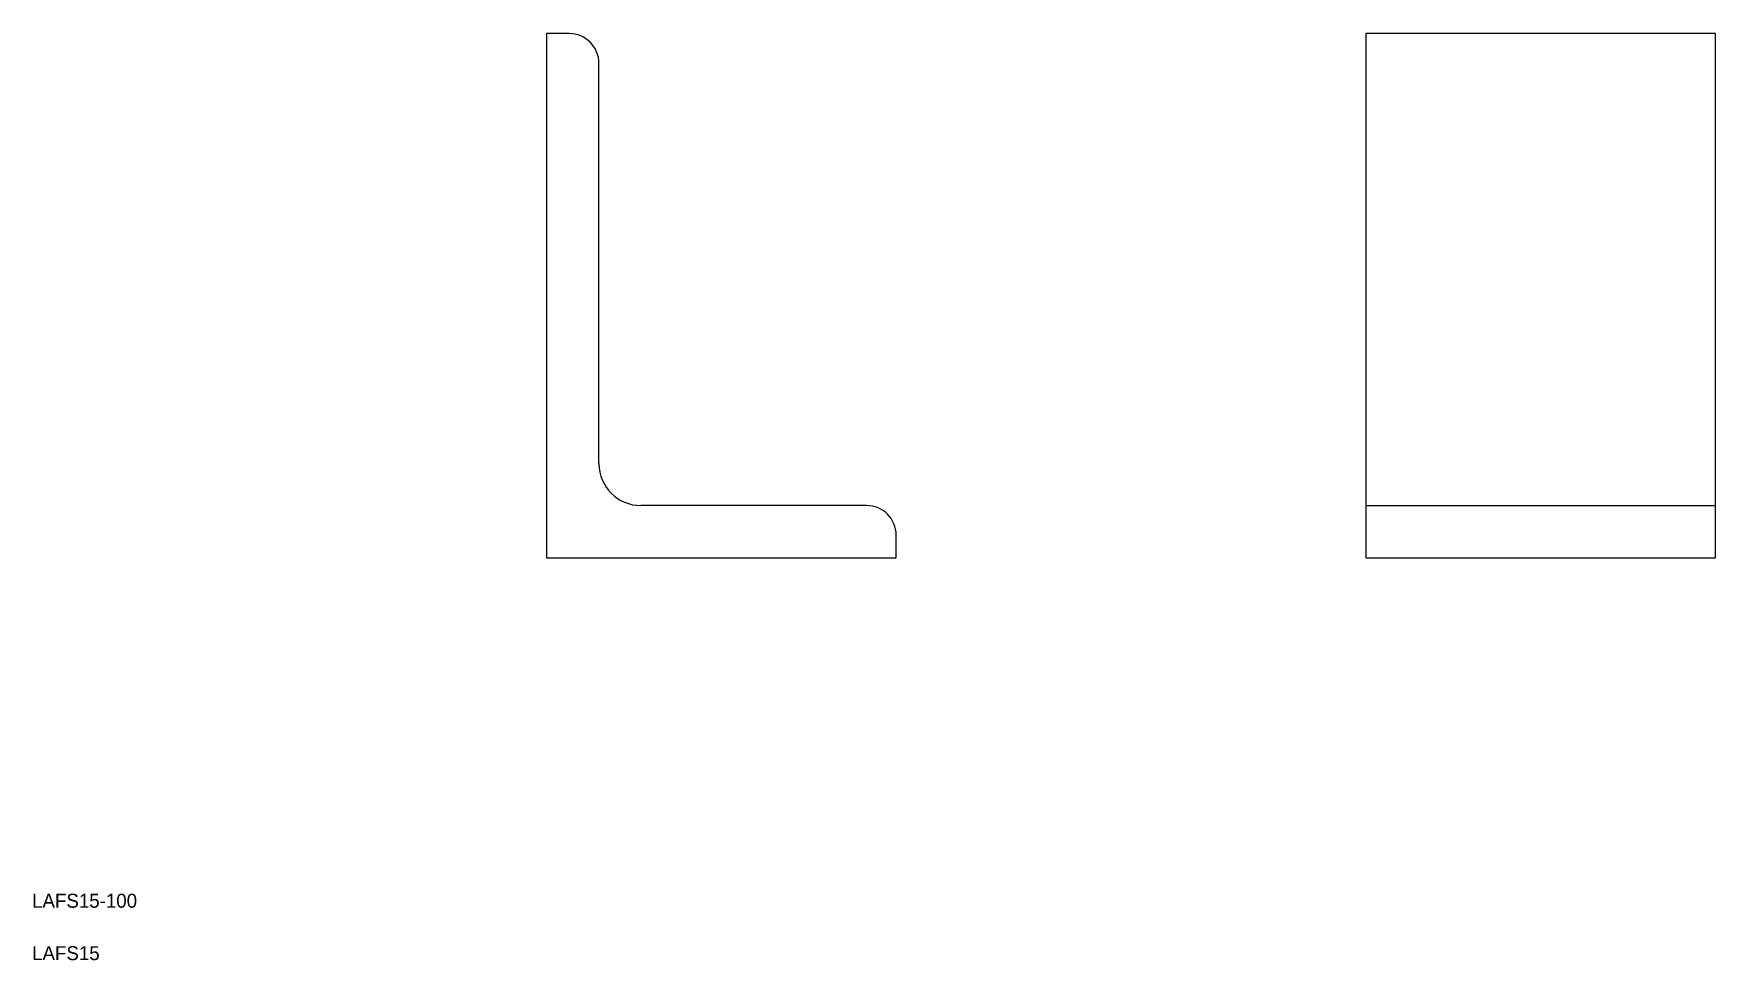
# Model space of a CAD drawing. Extents: x 442 to 923, y 424 to 689.
import ezdxf

# ---------------------------------------------------------------- set-up
doc = ezdxf.new("R2010")
doc.units = 0
doc.layers.get('0').update_dxf_attribs({"linetype": 'CONTINUOUS'})

msp = doc.modelspace()

# ---------------------------------------------------------------- linework, layer by layer
at = {"color": 7, "linetype": 'CONTINUOUS'}
for p, q in [((588.24, 689.09), (588.24, 539.09)), ((594.74, 689.09), (588.24, 689.09)), ((822.54, 689.09), (822.54, 539.09)), ((922.54, 689.09), (822.54, 689.09)), ((922.54, 539.09), (922.54, 689.09)), ((603.24, 566.09), (603.24, 680.59)), ((679.74, 554.09), (615.24, 554.09)), ((822.54, 554.09), (922.54, 554.09)), ((688.24, 539.09), (688.24, 545.59)), ((588.24, 539.09), (688.24, 539.09)), ((822.54, 539.09), (922.54, 539.09))]:
    msp.add_line(p, q, dxfattribs=at)
for centre, radius, start, end in [((594.74, 680.59), 8.5, 0, 90), ((615.24, 566.09), 12, 180, 270), ((679.74, 545.59), 8.5, 0, 90)]:
    msp.add_arc(centre, radius, start, end, dxfattribs=at)

# ---------------------------------------------------------------- texts
for s, p in [('LAFS15-100', (441.11, 439.04)), ('LAFS15', (441.11, 424.04))]:
    msp.add_text(s, height=4, dxfattribs=at).set_placement(p)

doc.saveas('drawing.dxf')
